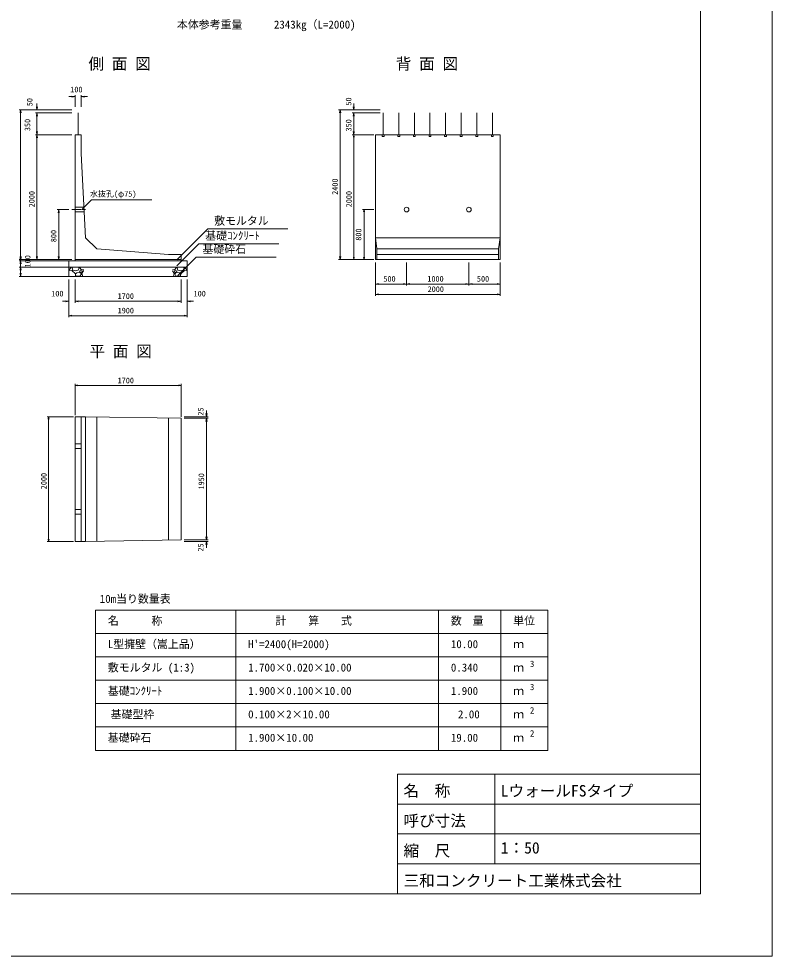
# Model space of a CAD drawing. Units: millimetres on the paper. Extents: x 0 to 841, y 0 to 594.
# Drawn here: x 599.3 to 841, y 0 to 300.6 of the extents above; entities that cross this region are included whole.
import ezdxf
from ezdxf.enums import TextEntityAlignment as Align

# ---------------------------------------------------------------- set-up
doc = ezdxf.new("R2010")
doc.units = ezdxf.units.MM
for name, pattern in [('USER1', [1.125, 0.75, -0.125, 0.125, -0.125]), ('USER2', [0.375, 0.25, -0.125]), ('USER3', [24, 12, -12])]:
    doc.linetypes.add(name, pattern=pattern)
for name, color, linetype, lineweight in [('001', 4, 'USER3', 18), ('0_2', 7, 'Continuous', 9), ('D-MTR-FRAM（材料表図枠）', 2, 'Continuous', 18), ('D-STR-DIM（寸法）', 7, 'Continuous', 18), ('D-STR-HTXT（旗揚げ）', 7, 'Continuous', 18), ('D-STR-STR1（構造物）', 4, 'Continuous', 18), ('D-STR-STRn（構造物）', 7, 'Continuous', 18), ('D-STR（構造物外形線）', 1, 'Continuous', 18), ('D-TTL(外枠）', 2, 'Continuous', 18), ('DEFPOINTS_3', 8, 'Continuous', 18)]:
    doc.layers.add(name, color=color, linetype=linetype, lineweight=lineweight)
for name, color, linetype in [('D-MTR-TXT(文字列）', 7, 'Continuous'), ('D-MTR（材料表タイトル）', 7, 'Continuous'), ('D-STR-TXT（文字）', 7, 'Continuous'), ('D-TTL-TXT（文字）', 7, 'Continuous')]:
    doc.layers.add(name, color=color, linetype=linetype)
doc.styles.add('ＭＳ ゴシック', font='')
doc.styles.get('ＭＳ ゴシック').set_extended_font_data('MS Gothic')

msp = doc.modelspace()

# ---------------------------------------------------------------- linework, layer by layer
at = {"layer": '001'}
for p, q in [((716.224, 263.39), (716.224, 270.39)), ((721.224, 263.39), (721.224, 270.39)), ((726.224, 263.39), (726.224, 270.39)), ((731.224, 263.39), (731.224, 270.39)), ((736.224, 263.39), (736.224, 270.39)), ((741.224, 263.39), (741.224, 270.39)), ((746.224, 263.39), (746.224, 270.39)), ((751.224, 263.39), (751.224, 270.39))]:
    msp.add_line(p, q, dxfattribs=at)
at = {"layer": '0_2'}
for p, q in [((616.389, 275.805), (617.389, 275.638)), ((617.389, 275.638), (616.389, 275.472)), ((617.389, 275.638), (616.389, 275.638)), ((619.389, 275.638), (620.389, 275.805)), ((620.389, 275.472), (619.389, 275.638)), ((619.389, 275.638), (620.389, 275.638)), ((599.772, 270.39), (599.939, 271.39)), ((599.939, 271.39), (600.106, 270.39)), ((599.939, 271.39), (599.939, 270.39)), ((605.154, 271.39), (604.987, 272.39)), ((605.32, 272.39), (605.154, 271.39)), ((605.154, 271.39), (605.154, 272.39)), ((702.255, 270.39), (702.422, 271.39)), ((702.422, 271.39), (702.588, 270.39)), ((702.422, 271.39), (702.422, 270.39)), ((706.787, 271.39), (706.62, 272.39)), ((706.954, 272.39), (706.787, 271.39)), ((706.787, 271.39), (706.787, 272.39)), ((604.987, 269.39), (605.154, 270.39)), ((605.154, 270.39), (605.32, 269.39)), ((605.154, 270.39), (605.154, 269.39)), ((706.62, 269.39), (706.787, 270.39)), ((706.787, 270.39), (706.954, 269.39)), ((706.787, 270.39), (706.787, 269.39)), ((605.154, 263.39), (604.987, 264.39)), ((604.987, 262.39), (605.154, 263.39)), ((605.32, 264.39), (605.154, 263.39)), ((605.154, 263.39), (605.154, 264.39)), ((605.154, 263.39), (605.32, 262.39)), ((605.154, 263.39), (605.154, 262.39)), ((706.787, 263.39), (706.62, 264.39)), ((706.662, 262.64), (706.787, 263.39)), ((706.954, 264.39), (706.787, 263.39)), ((706.787, 263.39), (706.787, 264.39)), ((706.787, 263.39), (706.912, 262.64)), ((611.996, 238.39), (612.163, 239.39)), ((612.163, 239.39), (612.33, 238.39)), ((612.163, 239.39), (612.163, 238.39)), ((709.952, 238.64), (710.077, 239.39)), ((710.077, 239.39), (710.202, 238.64)), ((599.939, 223.39), (599.772, 224.39)), ((599.939, 222.99), (599.772, 223.99)), ((599.772, 221.99), (599.939, 222.99)), ((599.939, 222.99), (599.939, 224.39)), ((600.106, 224.39), (599.939, 223.39)), ((600.106, 223.99), (599.939, 222.99)), ((599.939, 222.99), (600.106, 221.99)), ((599.939, 222.99), (599.939, 221.99)), ((605.154, 223.39), (604.987, 224.39)), ((605.32, 224.39), (605.154, 223.39)), ((605.154, 223.39), (605.154, 224.39)), ((612.163, 223.39), (611.996, 224.39)), ((612.33, 224.39), (612.163, 223.39)), ((612.163, 223.39), (612.163, 224.39)), ((702.422, 223.39), (702.255, 224.39)), ((702.588, 224.39), (702.422, 223.39)), ((702.422, 223.39), (702.422, 224.39)), ((706.787, 223.39), (706.662, 224.14)), ((706.912, 224.14), (706.787, 223.39)), ((710.077, 223.39), (709.952, 224.14)), ((710.202, 224.14), (710.077, 223.39)), ((599.772, 219.99), (599.939, 220.99)), ((599.939, 220.99), (600.106, 219.99)), ((599.939, 220.99), (599.939, 219.99)), ((599.939, 217.99), (599.772, 218.99)), ((600.106, 218.99), (599.939, 217.99)), ((599.939, 217.99), (599.939, 218.99)), ((713.724, 215.535), (714.724, 215.702)), ((714.724, 215.369), (713.724, 215.535)), ((713.724, 215.535), (714.724, 215.535)), ((722.724, 215.702), (723.724, 215.535)), ((723.724, 215.535), (722.724, 215.369)), ((723.724, 215.535), (722.724, 215.535)), ((723.724, 215.535), (724.724, 215.702)), ((724.724, 215.369), (723.724, 215.535)), ((723.724, 215.535), (724.724, 215.535)), ((742.724, 215.702), (743.724, 215.535)), ((743.724, 215.535), (742.724, 215.369)), ((743.724, 215.535), (742.724, 215.535)), ((743.724, 215.535), (744.724, 215.702)), ((744.724, 215.369), (743.724, 215.535)), ((743.724, 215.535), (744.724, 215.535)), ((752.724, 215.702), (753.724, 215.535)), ((753.724, 215.535), (752.724, 215.369)), ((753.724, 215.535), (752.724, 215.535)), ((713.724, 212.215), (714.724, 212.381)), ((714.724, 212.048), (713.724, 212.215)), ((713.724, 212.215), (714.724, 212.215)), ((752.724, 212.381), (753.724, 212.215)), ((753.724, 212.215), (752.724, 212.048)), ((753.724, 212.215), (752.724, 212.215)), ((614.389, 210.154), (615.389, 209.988)), ((615.389, 209.988), (614.389, 209.821)), ((615.389, 209.988), (614.389, 209.988)), ((617.389, 209.988), (618.389, 210.154)), ((618.389, 209.821), (617.389, 209.988)), ((617.389, 209.988), (618.389, 209.988)), ((650.389, 210.154), (651.389, 209.988)), ((651.389, 209.988), (650.389, 209.988)), ((651.389, 209.988), (650.389, 209.821)), ((653.389, 209.988), (654.389, 210.154)), ((654.389, 209.821), (653.389, 209.988)), ((653.389, 209.988), (654.389, 209.988)), ((615.389, 205.361), (616.389, 205.528)), ((616.389, 205.194), (615.389, 205.361)), ((615.389, 205.361), (616.389, 205.361)), ((652.389, 205.528), (653.389, 205.361)), ((653.389, 205.361), (652.389, 205.194)), ((653.389, 205.361), (652.389, 205.361)), ((617.389, 183.046), (618.139, 183.171)), ((618.139, 182.921), (617.389, 183.046)), ((650.639, 183.171), (651.389, 183.046)), ((651.389, 183.046), (650.639, 182.921)), ((608.79, 172.246), (608.915, 172.996)), ((608.915, 172.996), (609.04, 172.246)), ((659.547, 172.996), (659.381, 173.996)), ((659.381, 171.496), (659.547, 172.496)), ((659.714, 173.996), (659.547, 172.996)), ((659.547, 172.996), (659.547, 173.996)), ((659.547, 172.496), (659.714, 171.496)), ((659.547, 172.496), (659.547, 171.496)), ((608.915, 132.996), (608.79, 133.746)), ((609.04, 133.746), (608.915, 132.996)), ((659.547, 133.496), (659.381, 134.496)), ((659.381, 131.996), (659.547, 132.996)), ((659.714, 134.496), (659.547, 133.496)), ((659.547, 133.496), (659.547, 134.496)), ((659.547, 132.996), (659.714, 131.996)), ((659.547, 132.996), (659.547, 131.996))]:
    msp.add_line(p, q, dxfattribs=at)
at = {"layer": '0_2', "lineweight": 18}
for p, q in [((706.787, 263.39), (706.787, 263.29)), ((710.077, 239.39), (710.077, 239.29)), ((706.787, 223.39), (706.787, 223.49)), ((710.077, 223.39), (710.077, 223.49)), ((617.389, 183.046), (617.489, 183.046)), ((651.389, 183.046), (651.289, 183.046)), ((608.915, 172.996), (608.915, 172.896)), ((608.915, 132.996), (608.915, 133.096))]:
    msp.add_line(p, q, dxfattribs=at)
at = {"layer": 'D-MTR-FRAM（材料表図枠）'}
for p, q in [((623.977, 111.013), (768.977, 111.013)), ((623.977, 66.013), (623.977, 111.013)), ((668.977, 66.013), (668.977, 111.013)), ((733.977, 66.013), (733.977, 111.013)), ((753.977, 66.013), (753.977, 111.013)), ((768.977, 66.013), (768.977, 111.013)), ((623.977, 103.513), (768.977, 103.513)), ((623.977, 96.013), (768.977, 96.013)), ((623.977, 88.513), (768.977, 88.513)), ((623.977, 81.013), (768.977, 81.013)), ((623.977, 73.513), (768.977, 73.513)), ((623.977, 66.013), (768.977, 66.013))]:
    msp.add_line(p, q, dxfattribs=at)
at = {"layer": 'D-STR-DIM（寸法）'}
for p, q in [((616.389, 275.638), (615.389, 275.638)), ((617.389, 272.39), (617.389, 276.138)), ((619.389, 272.39), (619.389, 276.138)), ((620.389, 275.638), (621.389, 275.638)), ((616.389, 271.39), (599.439, 271.39)), ((616.389, 271.39), (604.654, 271.39)), ((605.154, 272.39), (605.154, 273.39)), ((715.224, 271.39), (701.922, 271.39)), ((715.224, 271.39), (706.287, 271.39)), ((706.787, 272.39), (706.787, 273.39)), ((599.939, 224.39), (599.939, 270.39)), ((616.389, 270.39), (604.654, 270.39)), ((605.154, 264.39), (605.154, 269.39)), ((702.422, 270.39), (702.422, 224.39)), ((715.224, 270.39), (706.287, 270.39)), ((715.224, 270.39), (706.287, 270.39)), ((706.787, 269.39), (706.787, 268.39)), ((706.787, 264.39), (706.787, 269.39)), ((616.389, 263.39), (604.654, 263.39)), ((616.389, 263.39), (604.654, 263.39)), ((605.154, 262.39), (605.154, 224.39)), ((712.724, 263.39), (706.287, 263.39)), ((713.224, 263.39), (706.287, 263.39)), ((706.787, 263.29), (706.787, 223.49)), ((615.389, 239.39), (611.663, 239.39)), ((612.163, 224.39), (612.163, 238.39)), ((713.224, 239.39), (709.577, 239.39)), ((710.077, 223.49), (710.077, 239.29)), ((616.389, 223.39), (599.439, 223.39)), ((616.389, 223.39), (599.439, 223.39)), ((615.389, 222.99), (599.439, 222.99)), ((599.939, 223.99), (599.939, 225.39)), ((616.389, 223.39), (611.663, 223.39)), ((712.724, 223.39), (701.922, 223.39)), ((713.224, 223.39), (706.287, 223.39)), ((615.389, 220.99), (599.439, 220.99)), ((599.939, 221.99), (599.939, 220.99)), ((599.939, 219.99), (599.939, 218.99)), ((713.724, 222.39), (713.724, 211.715)), ((723.724, 222.39), (723.724, 215.035)), ((743.724, 222.39), (743.724, 215.035)), ((753.724, 222.39), (753.724, 211.715)), ((615.389, 217.99), (599.439, 217.99)), ((615.389, 216.99), (615.389, 204.861)), ((617.389, 216.99), (617.389, 209.488)), ((651.389, 216.99), (651.389, 209.488)), ((653.389, 216.99), (653.389, 204.861)), ((714.724, 215.535), (722.724, 215.535)), ((724.724, 215.535), (742.724, 215.535)), ((744.724, 215.535), (752.724, 215.535)), ((714.724, 212.215), (752.724, 212.215)), ((614.389, 209.988), (613.389, 209.988)), ((618.389, 209.988), (650.389, 209.988)), ((654.389, 209.988), (655.389, 209.988)), ((652.389, 205.361), (616.389, 205.361)), ((659.547, 173.996), (659.547, 174.996)), ((616.889, 172.996), (608.415, 172.996)), ((608.915, 133.096), (608.915, 172.896)), ((652.386, 172.996), (660.047, 172.996)), ((652.389, 172.496), (660.047, 172.496)), ((659.547, 171.496), (659.547, 134.496)), ((616.889, 132.996), (608.415, 132.996)), ((652.384, 133.496), (660.047, 133.496)), ((652.39, 132.996), (660.047, 132.996)), ((659.547, 131.996), (659.547, 130.996))]:
    msp.add_line(p, q, dxfattribs=at)
at = {"layer": 'D-STR-HTXT（旗揚げ）'}
for p, q in [((619.8, 239.606), (622.702, 242.536)), ((642, 242.536), (622.702, 242.536)), ((650.077, 223.243), (659.994, 233.256)), ((685.592, 233.256), (659.994, 233.256)), ((650.077, 221.338), (657.137, 228.466)), ((682.735, 228.466), (657.137, 228.466)), ((650.37, 218.256), (656.249, 224.192)), ((681.848, 224.192), (656.249, 224.192)), ((617.389, 173.496), (617.389, 183.546)), ((651.389, 172.996), (651.389, 183.546)), ((651.289, 183.046), (617.489, 183.046))]:
    msp.add_line(p, q, dxfattribs=at)
at = {"layer": 'D-STR-STR1（構造物）'}
msp.add_line((618.389, 263.39), (618.389, 270.39), dxfattribs=at)
at = {"layer": 'D-STR-STRn（構造物）', "linetype": 'USER1'}
msp.add_line((616.389, 239.39), (620.705, 239.39), dxfattribs=at)
at = {"layer": 'D-STR-STRn（構造物）', "linetype": 'USER2'}
for p, q in [((617.389, 240.14), (620.283, 240.14)), ((617.389, 238.64), (620.361, 238.64))]:
    msp.add_line(p, q, dxfattribs=at)
at = {"layer": 'D-STR-STRn（構造物）'}
for p, q in [((615.389, 217.99), (615.389, 222.99)), ((615.389, 222.99), (653.389, 222.99)), ((617.389, 223.39), (617.389, 222.99)), ((651.389, 223.39), (651.389, 222.99)), ((653.389, 217.99), (653.389, 222.99)), ((615.389, 220.99), (653.389, 220.99)), ((615.389, 220.099), (615.538, 220.086)), ((615.389, 219.796), (616.332, 219.875)), ((615.534, 220.093), (616.084, 220.693)), ((616.084, 220.681), (615.968, 220.99)), ((616.33, 219.881), (617.48, 218.831)), ((616.575, 220.99), (616.432, 220.681)), ((616.683, 219.981), (616.433, 220.681)), ((617.529, 219.727), (616.679, 219.977)), ((618.387, 219.977), (617.537, 219.727)), ((618.685, 220.682), (618.385, 219.982)), ((618.632, 220.682), (618.499, 220.99)), ((618.682, 219.682), (619.282, 219.882)), ((619.436, 219.232), (618.686, 219.682)), ((618.931, 220.678), (619.381, 220.178)), ((618.932, 220.68), (618.982, 220.93)), ((618.985, 220.934), (619.212, 220.99)), ((619.284, 219.878), (619.634, 219.728)), ((619.388, 220.186), (620.168, 220.118)), ((619.634, 219.731), (619.434, 219.231)), ((619.577, 218.883), (620.127, 219.783)), ((620.132, 219.775), (620.168, 219.778)), ((649.39, 220.186), (648.609, 220.118)), ((648.646, 219.775), (648.609, 219.778)), ((649.201, 218.883), (648.651, 219.783)), ((649.493, 219.878), (649.143, 219.728)), ((649.144, 219.731), (649.344, 219.231)), ((649.341, 219.232), (650.091, 219.682)), ((649.846, 220.678), (649.396, 220.178)), ((650.096, 219.682), (649.496, 219.882)), ((649.792, 220.934), (649.566, 220.99)), ((649.845, 220.68), (649.795, 220.93)), ((650.092, 220.682), (650.392, 219.982)), ((650.146, 220.682), (650.278, 220.99)), ((650.39, 219.977), (651.24, 219.727)), ((651.248, 219.727), (652.098, 219.977)), ((652.447, 219.881), (651.297, 218.831)), ((652.095, 219.981), (652.345, 220.681)), ((652.202, 220.99), (652.345, 220.681)), ((653.389, 219.796), (652.446, 219.875)), ((652.694, 220.681), (652.81, 220.99)), ((653.244, 220.093), (652.694, 220.693)), ((653.389, 220.099), (653.24, 220.086)), ((615.389, 217.99), (653.389, 217.99)), ((617.483, 218.832), (617.524, 217.99)), ((617.525, 218.773), (617.925, 219.123)), ((617.533, 218.481), (617.533, 218.781)), ((617.785, 218.031), (617.535, 218.481)), ((619.031, 218.179), (617.781, 218.029)), ((617.927, 219.135), (618.927, 219.285)), ((618.933, 219.282), (619.433, 218.782)), ((619.434, 218.782), (619.034, 218.182)), ((619.868, 217.99), (619.582, 218.882)), ((648.91, 217.99), (649.195, 218.882)), ((649.343, 218.782), (649.743, 218.182)), ((649.844, 219.282), (649.344, 218.782)), ((649.746, 218.179), (650.996, 218.029)), ((650.851, 219.135), (649.851, 219.285)), ((651.252, 218.773), (650.852, 219.123)), ((650.992, 218.031), (651.242, 218.481)), ((651.244, 218.481), (651.244, 218.781)), ((651.294, 218.832), (651.254, 217.99))]:
    msp.add_line(p, q, dxfattribs=at)
at = {"layer": 'D-STR（構造物外形線）'}
for p, q in [((617.389, 263.39), (619.389, 263.39)), ((617.389, 223.39), (617.389, 263.39)), ((619.389, 257.39), (619.389, 263.39)), ((713.724, 263.39), (753.724, 263.39)), ((713.724, 223.39), (713.724, 263.39)), ((715.924, 262.79), (715.924, 263.39)), ((715.924, 262.79), (716.524, 262.79)), ((716.524, 262.79), (716.524, 263.39)), ((720.924, 262.79), (720.924, 263.39)), ((720.924, 262.79), (721.524, 262.79)), ((721.524, 262.79), (721.524, 263.39)), ((725.924, 262.79), (725.924, 263.39)), ((725.924, 262.79), (726.524, 262.79)), ((726.524, 262.79), (726.524, 263.39)), ((730.924, 262.79), (730.924, 263.39)), ((730.924, 262.79), (731.524, 262.79)), ((731.524, 262.79), (731.524, 263.39)), ((735.924, 262.79), (735.924, 263.39)), ((735.924, 262.79), (736.524, 262.79)), ((736.524, 262.79), (736.524, 263.39)), ((740.924, 262.79), (740.924, 263.39)), ((740.924, 262.79), (741.524, 262.79)), ((741.524, 262.79), (741.524, 263.39)), ((745.924, 262.79), (745.924, 263.39)), ((745.924, 262.79), (746.524, 262.79)), ((746.524, 262.79), (746.524, 263.39)), ((750.924, 262.79), (750.924, 263.39)), ((750.924, 262.79), (751.524, 262.79)), ((751.524, 262.79), (751.524, 263.39)), ((753.724, 223.39), (753.724, 263.39)), ((619.389, 257.39), (620.789, 230.39)), ((620.789, 230.39), (624.389, 226.79)), ((713.724, 230.39), (753.724, 230.39)), ((713.724, 230.39), (714.224, 226.79)), ((753.224, 226.79), (753.724, 230.39)), ((624.389, 226.79), (647.389, 224.99)), ((714.224, 226.79), (753.224, 226.79)), ((714.224, 223.39), (714.224, 226.79)), ((753.224, 223.39), (753.224, 226.79)), ((617.389, 223.39), (651.389, 223.39)), ((647.389, 224.99), (651.389, 224.99)), ((651.389, 223.39), (651.389, 224.99)), ((713.724, 223.39), (753.724, 223.39)), ((714.224, 224.99), (753.224, 224.99)), ((617.389, 132.996), (617.389, 172.996)), ((617.389, 172.996), (620.789, 172.996)), ((619.389, 132.996), (619.389, 172.996)), ((620.789, 172.996), (651.389, 172.496)), ((620.789, 132.996), (620.789, 172.996)), ((624.389, 133.055), (624.389, 172.937)), ((647.389, 133.431), (647.389, 172.562)), ((651.389, 133.496), (651.389, 172.496)), ((619.389, 164.246), (617.389, 164.246)), ((619.389, 162.746), (617.389, 162.746)), ((619.389, 143.246), (617.389, 143.246)), ((619.389, 141.746), (617.389, 141.746)), ((617.389, 132.996), (620.789, 132.996)), ((620.789, 132.996), (651.389, 133.496))]:
    msp.add_line(p, q, dxfattribs=at)
at = {"layer": 'D-STR（構造物外形線）', "color": 7}
for centre in [(723.724, 239.39), (743.724, 239.39)]:
    msp.add_circle(centre, 0.75, dxfattribs=at)
at = {"layer": 'D-TTL(外枠）'}
for p, q in [((818, 574), (818, 20)), ((720.8, 58.4), (818, 58.4)), ((720.8, 58.4), (720.8, 20)), ((752, 58.4), (752, 29.6)), ((720.8, 48.8), (818, 48.8)), ((720.8, 39.2), (818, 39.2)), ((720.8, 29.6), (818, 29.6)), ((818, 20), (23, 20))]:
    msp.add_line(p, q, dxfattribs=at)
at = {"layer": 'DEFPOINTS_3'}
for p, q in [((841, 0), (841, 594)), ((0, 0), (841, 0))]:
    msp.add_line(p, q, dxfattribs=at)

# ---------------------------------------------------------------- texts
at = {"layer": 'D-MTR-TXT(文字列）', "style": 'ＭＳ ゴシック'}
for s, height, p in [('本体参考重量', 2.566, (650.06, 296.672)), ('2343kg（L=2000)', 2.566, (681.18, 296.672)), ('名\u3000\u3000\u3000称', 2.566, (627.899, 105.513)), ('計\u3000\u3000算\u3000\u3000式', 2.566, (681.677, 105.513)), ('数\u3000量', 2.566, (737.899, 105.513)), ('単位', 2.566, (757.899, 105.513)), ('L型擁壁（嵩上品）', 2.566, (627.899, 98.013)), ("H'=2400(H=2000)", 2.566, (672.899, 98.013)), ('10.00', 2.566, (737.926, 98.013)), ('ｍ', 2.566, (757.899, 98.013)), ('敷モルタル (1:3)', 2.566, (627.899, 90.513)), ('1.700×0.020×10.00', 2.566, (672.899, 90.513)), ('0.340', 2.566, (737.926, 90.513)), ('ｍ', 2.566, (757.899, 90.513)), ('3', 2.053, (763.301, 92.113)), ('3', 2.053, (763.301, 84.713)), ('基礎ｺﾝｸﾘｰﾄ', 2.566, (627.899, 83.013)), ('1.900×0.100×10.00', 2.566, (672.899, 83.013)), ('1.900', 2.566, (737.926, 83.013)), ('ｍ', 2.566, (757.899, 83.013)), ('基礎型枠', 2.566, (628.799, 75.513)), ('0.100×2×10.00', 2.566, (672.899, 75.513)), ('2.00', 2.566, (740.2, 75.513)), ('ｍ', 2.566, (757.899, 75.513)), ('2', 2.053, (763.301, 77.213)), ('2', 2.053, (763.301, 69.813)), ('基礎砕石', 2.566, (627.899, 68.013)), ('1.900×10.00', 2.566, (672.899, 68.013)), ('19.00', 2.566, (737.926, 68.013)), ('ｍ', 2.566, (757.899, 68.013))]:
    msp.add_text(s, height=height, dxfattribs=at).set_placement(p, align=Align.BOTTOM_LEFT)
at = {"layer": 'D-MTR（材料表タイトル）', "style": 'ＭＳ ゴシック'}
msp.add_text('10m当り数量表', height=2.566, dxfattribs=at).set_placement((625.319, 112.538), align=Align.BOTTOM_LEFT)
at = {"layer": 'D-STR-DIM（寸法）', "style": 'ＭＳ ゴシック'}
for s, p in [('100', (615.857, 276.438)), ('500', (716.281, 215.735)), ('1000', (730.38, 215.735)), ('500', (746.281, 215.735)), ('2000', (730.463, 212.415)), ('100', (609.745, 211)), ('1700', (631.045, 210.188)), ('100', (655.396, 211)), ('1900', (631.045, 205.561))]:
    msp.add_text(s, height=1.833, dxfattribs=at).set_placement(p, align=Align.BOTTOM_LEFT)
for s, p in [('50', (604.296, 272.549)), ('50', (706.574, 272.756)), ('350', (603.57, 264.565)), ('350', (706.587, 264.447)), ('2400', (702.222, 244.129)), ('2000', (604.954, 240.129)), ('2000', (706.687, 240.129)), ('800', (611.963, 228.947)), ('800', (709.756, 229.417)), ('100', (603.641, 220.858)), ('25', (659.133, 173.355)), ('2000', (608.815, 149.735)), ('1950', (659.347, 149.652)), ('25', (659.133, 129.772))]:
    msp.add_text(s, height=1.833, rotation=90, dxfattribs=at).set_placement(p, align=Align.BOTTOM_LEFT)
at = {"layer": 'D-STR-HTXT（旗揚げ）', "style": 'ＭＳ ゴシック'}
msp.add_text('1700', height=1.833, dxfattribs=at).set_placement((631.045, 183.146), align=Align.BOTTOM_LEFT)
at = {"layer": 'D-STR-TXT（文字）', "style": 'ＭＳ ゴシック'}
for s, height, p in [('側 面 図', 3.666, (621.672, 283.222)), ('背 面 図', 3.666, (720.265, 283.222)), ('水抜孔(φ75)', 1.833, (622.161, 242.971)), ('敷モルタル', 2.566, (661.994, 233.756)), ('基礎ｺﾝｸﾘｰﾄ', 2.566, (659.137, 228.966)), ('基礎砕石', 2.566, (658.249, 224.692)), ('平 面 図', 3.666, (622.011, 191.043))]:
    msp.add_text(s, height=height, dxfattribs=at).set_placement(p, align=Align.BOTTOM_LEFT)
at = {"layer": 'D-TTL-TXT（文字）', "style": 'ＭＳ ゴシック'}
for s, p in [('名\u3000称', (722.731, 50.114)), ('LウォールFSタイプ', (753.931, 50.114)), ('呼び寸法', (722.731, 40.514)), ('縮\u3000尺', (722.731, 30.914)), ('1：50', (753.931, 31.827)), ('三和コンクリート工業株式会社', (722.731, 21.314))]:
    msp.add_text(s, height=3.666, dxfattribs=at).set_placement(p, align=Align.BOTTOM_LEFT)

doc.saveas('drawing.dxf')
